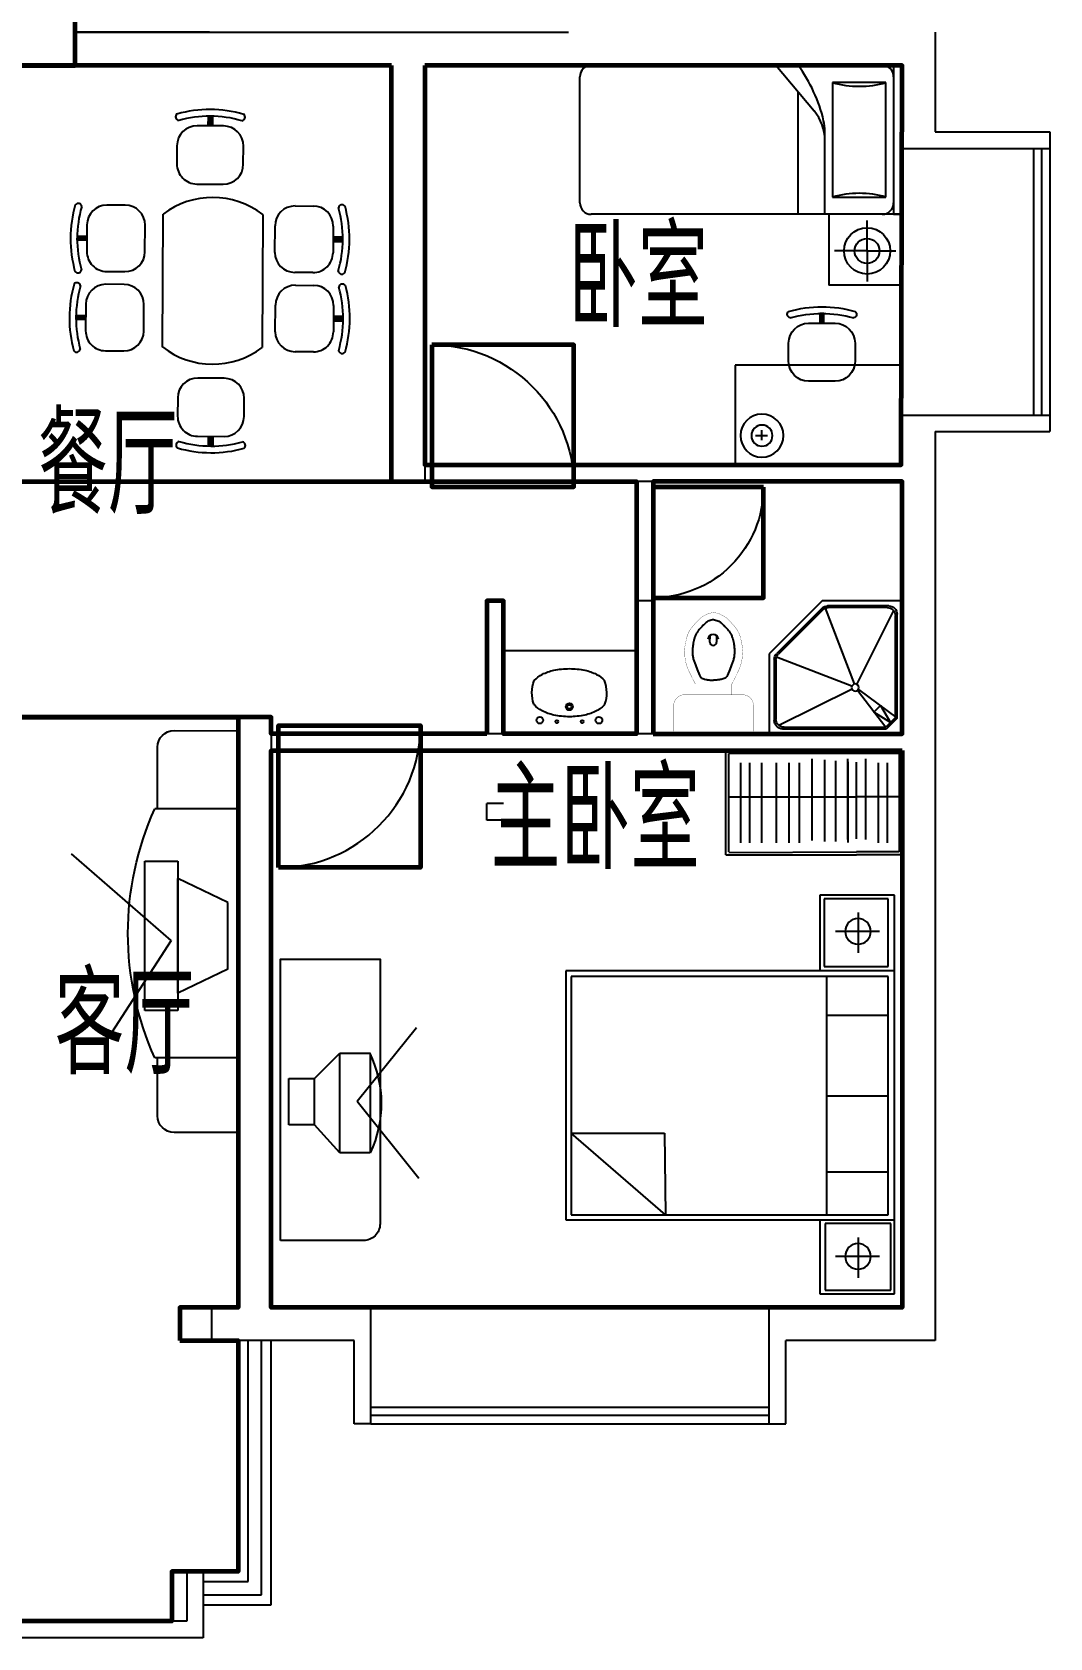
# Model space of a CAD drawing. Extents: x 951204 to 982714, y -906580 to -885526.
# Drawn here: x 969451 to 975888, y -906580 to -896431 of the extents above; entities that cross this region are included whole.
import ezdxf
from ezdxf.enums import TextEntityAlignment as Align

# ---------------------------------------------------------------- set-up
doc = ezdxf.new("R2010")
doc.units = 0
doc.header["$LTSCALE"] = 1000
doc.header["$MEASUREMENT"] = 0
doc.layers.get('0').update_dxf_attribs({"linetype": 'CONTINUOUS'})
for name, color, linetype in [('2', 2, 'CONTINUOUS'), ('3', 3, 'CONTINUOUS'), ('8', 42, 'CONTINUOUS'), ('JJ', 8, 'CONTINUOUS'), ('STAIR', 3, 'CONTINUOUS'), ('text', 75, 'CONTINUOUS'), ('WALL', 2, 'CONTINUOUS'), ('WINDOW', 4, 'CONTINUOUS')]:
    doc.layers.add(name, color=color, linetype=linetype)
for name, color, linetype, lineweight in [('GT_卧室', 1, 'CONTINUOUS', 60), ('GT_卫生间', 5, 'CONTINUOUS', 60), ('GT_客厅', 2, 'CONTINUOUS', 60), ('GT_过道', 30, 'CONTINUOUS', 60), ('GT_门', 245, 'CONTINUOUS', 60), ('GT_餐厅', 3, 'CONTINUOUS', 60)]:
    doc.layers.add(name, color=color, linetype=linetype, lineweight=lineweight)
doc.layers.get('8').off()
doc.styles.add('DIM_FONT', font='ZBTXT.shx', dxfattribs={"width": 0.8})
doc.styles.add('HZ', font='zbtxt.shx', dxfattribs={"bigfont": 'zbhz.shx'})
doc.styles.add('ST', font='complex.shx', dxfattribs={"width": 0.7, "bigfont": 'hztxt0.shx'})

# ---------------------------------------------------------------- blocks, each defined once
blk = doc.blocks.new('TV22')
at = {"layer": 'JJ', "color": 252}
for p, q in [((-1607.3, 999.7, 200), (-2128.1, 1599.3, 200)), ((-1607.3, 999.7, 200), (-1051.6, 1358.8, 200)), ((-2399.5, 1081.7, 200), (-2769.8, 1081.7, 200)), ((-2399.5, 596.3, 200), (-2399.5, 1097.2, 200)), ((-2084.6, 1158.2, -400), (-2084.6, 958.2, -400)), ((-1184.6, 1158.2, -400), (-2084.6, 1158.2, -400)), ((-1184.6, 958.2, -400), (-1184.6, 1158.2, -400)), ((-899.5, 596.3, 200), (-899.5, 1097.2, 200)), ((-550.8, 1081.7, 200), (-899.5, 1081.7, 200)), ((-2869.8, 981.7, 200), (-2869.4, 593.9, 200)), ((-450.4, 593.9, 200), (-450.8, 981.7, 200)), ((-2084.6, 958.2, -400), (-1184.6, 958.2, -400)), ((-1288.7, 958.2, -300), (-1980.4, 958.2, -300)), ((-1834.6, 658.2, -300), (-1980.4, 958.2, -300)), ((-1434.6, 658.2, -300), (-1288.7, 958.2, -300)), ((-2869.4, 593.9, 200), (-450.4, 593.9, 200)), ((-1434.6, 658.2, -300), (-1834.6, 658.2, -300))]:
    blk.add_line(p, q, dxfattribs=at)
for centre, radius, start, end in [((-1649.5, -554.7, 200), 1814.1, 65.58033, 114.41967), ((-2769.8, 981.7, 200), 100, 90, 180), ((-550.8, 981.7, 200), 100, 360, 90)]:
    blk.add_arc(centre, radius, start, end, dxfattribs=at)
blk = doc.blocks.new('RC31')
at = {"layer": 'JJ', "color": 252}
for p, q in [((-2802.2, 1885.8), (-2802.2, 2335.8)), ((-2802.2, 2335.8), (-402.2, 2335.8)), ((-2356.2, 355.8), (-2356.2, 2335.8)), ((-856.2, 2335.8), (-856.2, 355.8)), ((-402.2, 2335.8), (-402.2, 1885.8)), ((-2780.2, 1918.5), (-2780.2, 2312.4)), ((-2780.2, 2312.4), (-2378.9, 2312.4)), ((-2575.8, 2244.2), (-2575.8, 1979.1)), ((-2378.9, 2312.4), (-2378.9, 1918.5)), ((-2325.9, 1926), (-2325.9, 2297.3)), ((-2325.9, 2297.3), (-892.1, 2297.3)), ((-2068.5, 2297.3), (-2068.5, 1926)), ((-1612.1, 2297.3), (-1612.1, 1926)), ((-1126.8, 2297.3), (-1126.8, 1926)), ((-892.1, 2297.3), (-892.1, 1926)), ((-831.5, 2297.3), (-422.7, 2297.3)), ((-831.5, 1910.9), (-831.5, 2297.3)), ((-619.5, 2244.2), (-619.5, 1979.1)), ((-422.7, 2297.3), (-422.7, 1910.9)), ((-2462.2, 2115.4), (-2704.5, 2115.4)), ((-506, 2115.4), (-748.3, 2115.4)), ((-2356.2, 1885.8), (-2802.2, 1885.8)), ((-2378.9, 1918.5), (-2780.2, 1918.5)), ((-2325.9, 388), (-2325.9, 1926)), ((-892.1, 1926), (-2325.9, 1926)), ((-892.1, 1926), (-892.1, 388)), ((-402.2, 1885.8), (-856.2, 1885.8)), ((-422.7, 1910.9), (-831.5, 1910.9)), ((-2325.9, 956.3), (-1833.8, 388)), ((-1833.8, 950.5), (-2325.9, 956.3)), ((-1833.8, 388), (-1833.8, 950.5)), ((-892.1, 388), (-2325.9, 388)), ((-856.2, 355.8), (-2356.2, 355.8))]:
    blk.add_line(p, q, dxfattribs=at)
for centre in [(-2575.8, 2115.4), (-619.5, 2115.4)]:
    blk.add_circle(centre, 77.2, dxfattribs=at)
blk = doc.blocks.new('_C38')
for p, q in [((410.8, -143.2), (782.6, 321.3)), ((307.4, 167.6), (153.7, 0)), ((307.4, 167.6), (307.4, -433)), ((489.1, 167.6), (307.4, 167.6)), ((489.1, -419.1), (489.1, 167.6)), ((0, 0), (0, -279.4)), ((153.7, 0), (0, 0)), ((153.7, 0), (153.7, -279.4)), ((410.8, -143.2), (768.6, -586.7)), ((0, -279.4), (153.7, -279.4)), ((153.7, -279.4), (307.4, -433)), ((307.4, -433), (489.1, -433))]:
    blk.add_line(p, q)
blk.add_arc((-126.4, -129.1), 683.3, 333.5892, 25.73713)
at = {"flags": 9}
for tag in ['XSIZE', 'YSIZE']:
    blk.add_attdef(tag, (0, 0), '', height=0.5, dxfattribs=at)
blk = doc.blocks.new('TV12')
at = {"layer": 'JJ', "color": 252}
blk.add_lwpolyline([(-2201.6, 344.4), (-507.2, 344.4), (-507.2, 944.4), (-2101.6, 944.4, 0.414214), (-2201.6, 844.4)], format="xyb", close=True, dxfattribs=at)
at = {"layer": 'JJ', "color": 252, "rotation": 90.0000000000012}
blk.add_blockref('_C38', (-1505.6, 395.1), dxfattribs=at)
blk = doc.blocks.new('_DBLK')
blk.add_line((-0.45, 0), (-0.45, -0.95))
blk.add_arc((-0.45, 0), 0.95, 270, 360)
blk = doc.blocks.new('YG11')
at = {"layer": 'JJ', "color": 252}
for p, q in [((-1402.7, 738.3), (-616.3, 738.9)), ((-1402.7, 738.3), (-1402.7, 109.8)), ((-1385.1, 721.2), (-1385.1, 129.2)), ((-1384.7, 723.8), (-616.3, 720.9)), ((-340.9, 738.9), (-616.3, 738.9)), ((-358.9, 720.9), (-616.3, 720.9)), ((-358.9, 127.3), (-358.9, 720.9)), ((-340.9, 109.8), (-340.9, 738.9)), ((-1314.7, 185.8), (-1314.7, 667.1)), ((-1259.7, 185.8), (-1259.7, 667.1)), ((-1187, 185.8), (-1187, 667.1)), ((-1100.1, 185.8), (-1100.1, 667.1)), ((-1023.9, 185.8), (-1023.9, 667.1)), ((-960.6, 185.8), (-960.6, 667.1)), ((-884, 160.9), (-884, 652.4)), ((-807.2, 658.3), (-807.2, 166.9)), ((-741.4, 172.8), (-741.4, 658.3)), ((-668.5, 646.4), (-668.5, 160.9)), ((-667.5, 178.8), (-667.5, 664.3)), ((-616.3, 642.1), (-616.3, 180.7)), ((-559.4, 646.4), (-559.4, 160.9)), ((-485.1, 185.8), (-485.1, 667.1)), ((-430.1, 185.8), (-430.1, 667.1)), ((-1385.9, 389.8), (-611.7, 389.8)), ((-358.9, 389.8), (-616.3, 389.8)), ((-830.8, 109.8), (-1402.7, 109.8)), ((-1385.1, 129.2), (-616.3, 127.3)), ((-830.8, 109.8), (-340.9, 109.8)), ((-616.3, 127.3), (-358.9, 127.3))]:
    blk.add_line(p, q, dxfattribs=at)
blk = doc.blocks.new('M_E13')
for p, q in [((-571.8, 18), (-536, 18)), ((-571.8, 18), (-571.8, 18)), ((-536, -22), (-571.8, -21.5))]:
    blk.add_line(p, q)
at = {"const_width": 1.5}
for points in [[(-155, 240, 0.414214), (-220, 175, 0.414214)], [(-715, 0, -0.037932), (-709.3, 28, -0.057502), (-702.1, 45.5, -0.011128), (-686.4, 72.3, -0.047419), (-682.1, 78.2, -0.013557), (-668.7, 92, -0.010422), (-650.6, 109.1, -0.006492), (-631.9, 125.5, -0.010986), (-620.5, 134.9, -0.031118), (-606.6, 144.5, -0.031821), (-591.9, 152.1, -0.025304), (-572.5, 159.4, -0.028493), (-554.6, 164.1), (-520.3, 170.9), (-500, 175, -0.104917), (-491.9, 174.9, 0.047512), (-474.4, 172.7, 0.018859), (-459.7, 172.7, -0.025251), (-448.7, 172.7, -0.024361), (-434.2, 171.1, -0.018727), (-415.7, 167.5, -0.011084), (-400.7, 163.6, -0.017664), (-391.4, 160.6, -0.012553), (-374.9, 154.2, -0.012341), (-358.5, 146.9), (-319.8, 128, -0.005054), (-308, 122, -0.002567), (-285, 110)], [(-715, 0, 0.037932), (-709.3, -28, 0.057502), (-702.1, -45.5, 0.011128), (-686.4, -72.3, 0.047419), (-682.1, -78.2, 0.013557), (-668.7, -92, 0.010422), (-650.6, -109.1, 0.006492), (-631.9, -125.5, 0.010986), (-620.5, -134.9, 0.031118), (-606.6, -144.5, 0.031821), (-591.9, -152.1, 0.025304), (-572.5, -159.4, 0.028493), (-554.6, -164.1), (-520.3, -170.9), (-500, -175, 0.104917), (-491.9, -174.9, -0.047512), (-474.4, -172.7, -0.018859), (-459.7, -172.7, 0.025251), (-448.7, -172.7, 0.024361), (-434.2, -171.1, 0.018727), (-415.7, -167.5, 0.011084), (-400.7, -163.6, 0.017664), (-391.4, -160.6, 0.012553), (-374.9, -154.2, 0.012341), (-358.5, -146.9), (-319.8, -128, 0.005054), (-308, -122, 0.002567), (-285, -110)], [(-220, -175, 0.414214), (-155, -240, 0.414214)]]:
    blk.add_lwpolyline(points, format="xyb", dxfattribs=at)
for points in [[(0, 240), (-155, 240)], [(0, -240), (0, 240)], [(-220, 110), (-285, 110)], [(-220, 175), (-220, -175)], [(-285, -110), (-220, -110)], [(-155, -240), (0, -240)]]:
    blk.add_lwpolyline(points, dxfattribs=at)
for points in [[(-672.1, -0.9, -0.054114), (-665.8, 24.7, -0.08891), (-657.7, 38.7, -0.006714), (-643.3, 55.3, -0.014531), (-636.2, 62.7, -0.010713), (-617.9, 80.2, -0.017575), (-606.2, 90.2, -0.037222), (-591, 100.5, -0.034599), (-573.2, 109.1, -0.02298), (-556.1, 115.1, -0.023613), (-538.9, 119.4, -0.014842), (-521.9, 122.3, -0.012533), (-501.7, 124.6, -0.021838), (-477, 125.6, -0.029407), (-458.7, 124.6, -0.029465), (-436.1, 120.5, -0.031881), (-415.7, 114.3), (-371.4, 97.1), (-337, 83.3, -0.135973), (-323.8, 73, -0.099517), (-314.1, 52.4, -0.016651), (-311.4, 39.5, -0.010977), (-308.3, 19.8, -0.015331), (-307.5, 11.6, -0.010106), (-306.9, -0.9)], [(-672.1, -0.9, 0.054114), (-665.8, -26.5, 0.08891), (-657.7, -40.4, 0.006714), (-643.3, -57, 0.014531), (-636.2, -64.4, 0.010713), (-617.9, -81.9, 0.017575), (-606.2, -91.9, 0.037222), (-591, -102.2, 0.034599), (-573.2, -110.9, 0.02298), (-556.1, -116.9, 0.023613), (-538.9, -121.2, 0.014842), (-521.9, -124, 0.012533), (-501.7, -126.3, 0.021838), (-477, -127.4, 0.029407), (-458.7, -126.3, 0.029465), (-436.1, -122.3, 0.031881), (-415.7, -116), (-371.4, -98.8), (-337, -85.1, 0.135973), (-323.8, -74.7, 0.099517), (-314.1, -54.1, 0.016651), (-311.4, -41.2, 0.010977), (-308.3, -21.5, 0.015331), (-307.5, -13.3, 0.010106), (-306.9, -0.9)]]:
    blk.add_lwpolyline(points, format="xyb")
for centre, radius, start, end in [((-548.8, -2.6), 33.2, 100.04955, 259.95045), ((-536, -2), 20, 270, 90)]:
    blk.add_arc(centre, radius, start, end)
at = {"width": 0.8, "flags": 9}
for tag in ['XSIZE', 'YSIZE']:
    blk.add_attdef(tag, (0, 0), '', height=0.5, dxfattribs=at)
blk = doc.blocks.new('_E12')
for p, q in [((-800, -481.6), (-800, 0)), ((-800, 0), (0, 0)), ((0, 0), (0, -800)), ((-770, -448.5), (-770, -80)), ((-760, -444.3), (-760, -90)), ((-743.3, -52.7), (-301.5, -271)), ((-720, -30), (-93.6, -30)), ((-710, -40), (-97.8, -40)), ((-268.2, -262.3), (-97.8, -40)), ((-263.5, -267), (-30, -93.6)), ((-68.9, -68.9), (-171.1, -129.9)), ((-129.9, -171.1), (-68.9, -68.9)), ((-40, -97.8), (-97.8, -40)), ((-30, -93.6), (-93.6, -30)), ((-30, -93.6), (-30, -720)), ((-129.9, -171.1), (-171.1, -129.9)), ((-40, -97.8), (-40, -710)), ((-756.2, -463.5), (-301.8, -288.2)), ((-463.5, -756.2), (-289.6, -300.4)), ((-52.7, -743.3), (-272.4, -300.1)), ((-481.6, -800), (-800, -481.6)), ((-479.7, -745.4), (-745.4, -479.7)), ((-483.8, -755.4), (-755.4, -483.8)), ((-80, -770), (-448.5, -770)), ((-90, -760), (-444.3, -760)), ((0, -800), (-481.6, -800))]:
    blk.add_line(p, q)
blk.add_circle((-282.2, -278.4), 21.8)
for centre, start, end in [((-720, -80), 90, 180), ((-710, -90), 90, 180), ((-720, -448.5), 180, 225), ((-710, -444.3), 180, 225), ((-448.5, -720), 225, 270), ((-444.3, -710), 225, 270), ((-90, -710), 270, 0), ((-80, -720), 270, 0)]:
    blk.add_arc(centre, 50, start, end)
at = {"style": 'HZ', "width": 0.7, "flags": 9}
for tag in ['XSIZE', 'YSIZE']:
    blk.add_attdef(tag, (0, 0), '', height=0.5, dxfattribs=at)
blk = doc.blocks.new('_E33DZE')
at = {"layer": 'STAIR', "xscale": -1, "rotation": 270}
blk.add_blockref('_E12', (0, 0), dxfattribs=at)
at = {"style": 'DIM_FONT', "width": 0.8, "flags": 9}
for tag in ['XSIZE', 'YSIZE']:
    blk.add_attdef(tag, (0, 0), '', height=0.5, dxfattribs=at)
blk = doc.blocks.new('DZY1')
at = {"layer": 'JJ', "color": 252}
for p, q in [((-1504.7, 1848.7), (-1529.4, 1848.7)), ((-1529.4, 1848.7), (-1529.4, 1791.9)), ((-1504.7, 1791.9), (-1504.7, 1848.7)), ((-1052, 1853.4), (-1052, 1796.6)), ((-1027.3, 1853.4), (-1052, 1853.4)), ((-1027.3, 1796.6), (-1027.3, 1853.4)), ((-1596.8, 1791.1), (-1436.8, 1791.1)), ((-1529.4, 1791.9), (-1504.7, 1791.9)), ((-1119.4, 1795.8), (-959.4, 1795.8)), ((-1052, 1796.6), (-1027.3, 1796.6)), ((-1716.8, 1561.1), (-1716.8, 1671.1)), ((-1316.8, 1671.1), (-1316.8, 1561.1)), ((-1239.4, 1565.8), (-1239.4, 1675.8)), ((-839.4, 1675.8), (-839.4, 1565.8)), ((-1663.8, 1366.4), (-863.8, 1366.4)), ((-1436.8, 1441.1), (-1596.8, 1441.1)), ((-959.4, 1445.8), (-1119.4, 1445.8)), ((-447.6, 1260.2), (-557.6, 1260.2)), ((-1966, 1248.3), (-2076, 1248.3)), ((-2196, 1128.3), (-2196, 968.3)), ((-1846, 968.3), (-1846, 1128.3)), ((-677.6, 1140.2), (-677.6, 980.2)), ((-327.6, 980.2), (-327.6, 1140.2)), ((-326.8, 1047.6), (-326.8, 1072.3)), ((-326.8, 1072.3), (-270, 1072.3)), ((-270, 1072.3), (-270, 1047.6)), ((-2253.6, 1060.9), (-2196.8, 1060.9)), ((-2253.6, 1036.2), (-2253.6, 1060.9)), ((-2196.8, 1036.2), (-2253.6, 1036.2)), ((-2196.8, 1060.9), (-2196.8, 1036.2)), ((-270, 1047.6), (-326.8, 1047.6)), ((-2076, 848.3), (-1966, 848.3)), ((-557.6, 860.2), (-447.6, 860.2)), ((-863.8, 766.4), (-1663.8, 766.4)), ((-1436.8, 658.5), (-1596.8, 658.5)), ((-959.4, 653.8), (-1119.4, 653.8)), ((-1716.8, 538.5), (-1716.8, 428.5)), ((-1316.8, 428.5), (-1316.8, 538.5)), ((-1239.4, 533.8), (-1239.4, 423.8)), ((-839.4, 423.8), (-839.4, 533.8)), ((-1596.8, 308.5), (-1436.8, 308.5)), ((-1529.4, 250.9), (-1529.4, 307.7)), ((-1529.4, 307.7), (-1504.7, 307.7)), ((-1504.7, 307.7), (-1504.7, 250.9)), ((-1119.4, 303.8), (-959.4, 303.8)), ((-1052, 303), (-1027.3, 303)), ((-1052, 246.2), (-1052, 303)), ((-1027.3, 303), (-1027.3, 246.2)), ((-1504.7, 250.9), (-1529.4, 250.9)), ((-1027.3, 246.2), (-1052, 246.2))]:
    blk.add_line(p, q, dxfattribs=at)
for centre, radius, start, end in [((-1703.8, 1845), 21.8, 129.06849, 262.49524), ((-1516.4, 1150.5), 739.3, 74.21814, 105.78186), ((-1516.4, 1150.5), 699.3, 74.21814, 105.78186), ((-1329.1, 1845), 21.8, 277.50476, 50.93151), ((-1226.4, 1849.7), 21.8, 129.06849, 262.49524), ((-1039, 1155.2), 739.3, 74.21814, 105.78186), ((-1039, 1155.2), 699.3, 74.21814, 105.78186), ((-851.7, 1849.7), 21.8, 277.50476, 50.93151), ((-1596.8, 1671.1), 120, 90, 180), ((-1436.8, 1671.1), 120, 360, 90), ((-1119.4, 1675.8), 120, 90, 180), ((-959.4, 1675.8), 120, 360, 90), ((-1596.8, 1561.1), 120, 180, 270), ((-1436.8, 1561.1), 120, 270, 360), ((-1119.4, 1565.8), 120, 180, 270), ((-959.4, 1565.8), 120, 270, 360), ((-1272, 1066.4), 493.5, 142.56422, 217.43578), ((-1255.7, 1066.4), 493.5, 322.56422, 37.43578), ((-2249.9, 1235.3), 21.8, 7.50476, 140.93151), ((-557.6, 1140.2), 120, 90, 180), ((-447.6, 1140.2), 120, 0, 90), ((-273.7, 1247.9), 21.8, 39.06849, 172.49524), ((-968.2, 1060.6), 739.3, 344.21814, 15.78186), ((-1555.3, 1047.9), 739.3, 164.21814, 195.78186), ((-1555.3, 1047.9), 699.3, 164.21814, 195.78186), ((-2076, 1128.3), 120, 90, 180), ((-1966, 1128.3), 120, 0, 90), ((-968.2, 1060.6), 699.3, 344.21814, 15.78186), ((-2076, 968.3), 120, 180, 270), ((-1966, 968.3), 120, 270, 0), ((-557.6, 980.2), 120, 180, 270), ((-447.6, 980.2), 120, 270, 0), ((-273.7, 873.2), 21.8, 187.50476, 320.93151), ((-2249.9, 860.6), 21.8, 219.06849, 352.49524), ((-1596.8, 538.5), 120, 90, 180), ((-1436.8, 538.5), 120, 0, 90), ((-1119.4, 533.8), 120, 90, 180), ((-959.4, 533.8), 120, 0, 90), ((-1596.8, 428.5), 120, 180, 270), ((-1436.8, 428.5), 120, 270, 0), ((-1119.4, 423.8), 120, 180, 270), ((-959.4, 423.8), 120, 270, 0), ((-1703.8, 254.6), 21.8, 97.50476, 230.93151), ((-1516.4, 949.2), 739.3, 254.21814, 285.78186), ((-1516.4, 949.2), 699.3, 254.21814, 285.78186), ((-1329.1, 254.6), 21.8, 309.06849, 82.49524), ((-1226.4, 249.9), 21.8, 97.50476, 230.93151), ((-1039, 944.5), 739.3, 254.21814, 285.78186), ((-1039, 944.5), 699.3, 254.21814, 285.78186), ((-851.7, 249.9), 21.8, 309.06849, 82.49524)]:
    blk.add_arc(centre, radius, start, end, dxfattribs=at)
for points in [[(-1504.7, 1848.7), (-1529.4, 1848.7), (-1504.7, 1791.9), (-1529.4, 1791.9)], [(-1027.3, 1853.4), (-1052, 1853.4), (-1027.3, 1796.6), (-1052, 1796.6)], [(-270, 1072.3), (-270, 1047.6), (-326.8, 1072.3), (-326.8, 1047.6)], [(-2253.6, 1036.2), (-2253.6, 1060.9), (-2196.8, 1036.2), (-2196.8, 1060.9)], [(-1504.7, 250.9), (-1529.4, 250.9), (-1504.7, 307.7), (-1529.4, 307.7)], [(-1027.3, 246.2), (-1052, 246.2), (-1027.3, 303), (-1052, 303)]]:
    blk.add_solid(points, dxfattribs=at)
blk = doc.blocks.new('_C17')
for p, q in [((0, -897), (0, 0)), ((46, 0), (0, 0)), ((46, -897), (46, 0)), ((115, 0), (1867, 0)), ((460, 0), (460, -499.5)), ((621, 0), (621, -736)), ((1936, -69), (1936, -828)), ((414, -103.5), (92, -103.5)), ((92, -103.5), (92, -793.5)), ((414, -793.5), (414, -103.5)), ((755.8, -896.7), (524.9, -622.5)), ((92, -793.5), (414, -793.5)), ((46, -897), (0, -897)), ((1867, -897), (115, -897))]:
    blk.add_line(p, q)
for centre, radius, start, end in [((115, -69), 69, 90, 180), ((1867, -69), 69, 0, 90), ((253, 448.5), 575, 253.73979, 286.2602), ((736, -444.7), 276, 180, 220.10593), ((736, -499.5), 276, 180, 193.3928), ((1378, -346.6), 936, 193.3928, 216.02023), ((253, -1345.5), 575, 73.7398, 106.2602), ((115, -828), 69, 180, 270), ((1867, -828), 69, 270, 0)]:
    blk.add_arc(centre, radius, start, end)
at = {"flags": 9}
for tag in ['XSIZE', 'YSIZE']:
    blk.add_attdef(tag, (0, 0), '', height=0.5, dxfattribs=at)
at = {"style": 'HZ', "width": 0.7, "flags": 9}
for tag in ['XSIZE', 'YSIZE']:
    blk.add_attdef(tag, (0, 0), '', height=0.5, dxfattribs=at)
blk = doc.blocks.new('_C61')
for p, q in [((-221.8, 205.4), (-221.8, -230.4)), ((-221.8, 205.4), (205.7, 205.4)), ((205.7, 205.4), (205.7, -230.4)), ((-1.3, -0.4), (-1.3, 172.2)), ((-1.3, -0.4), (-184.3, -0.4)), ((-1.3, -0.4), (-1.3, -196.5)), ((-1.3, -0.4), (181.7, -0.4)), ((-221.8, -230.4), (205.7, -230.4))]:
    blk.add_line(p, q)
for radius in [139, 75]:
    blk.add_circle((-1.3, -0.4), radius)
at = {"flags": 9}
for tag in ['YSIZE', 'XSIZE']:
    blk.add_attdef(tag, (201.8, 208.4), '', height=0.5, rotation=270, dxfattribs=at)
at = {"style": 'DIM_FONT', "width": 0.6, "flags": 9}
for tag in ['XSIZE', 'YSIZE']:
    blk.add_attdef(tag, (0, 0), '', height=0.5, dxfattribs=at)
blk = doc.blocks.new('RDC1')
at = {"layer": 'JJ', "xscale": -1}
for name, p, rotation in [('_C17', (-2192.1, 693), 179.9999999999993), ('_C61', (-1986.8, 471.2), 89.99999999999928)]:
    blk.add_blockref(name, p, dxfattribs=dict(at, rotation=rotation))
blk = doc.blocks.new('SZ2')
at = {"layer": 'JJ', "color": 252}
for p, q in [((-486, 907.1), (-646, 907.1)), ((-578.1, 907.9), (-578.1, 964.7)), ((-578.1, 964.7), (-553.5, 964.7)), ((-553.5, 907.9), (-578.1, 907.9)), ((-553.5, 964.7), (-553.5, 907.9)), ((-766, 787.1), (-766, 677.1)), ((-366, 677.1), (-366, 787.1)), ((-1044.3, 54.9), (-1044.3, 654.9)), ((-1044.3, 654.9), (-44.3, 654.9)), ((-44.3, 654.9), (-44.3, 54.9)), ((-646, 557.1), (-486, 557.1)), ((-166.9, 231.3), (-238.4, 231.3)), ((-205.4, 203.3), (-205.4, 263)), ((-44.3, 54.9), (-1044.3, 54.9))]:
    blk.add_line(p, q, dxfattribs=at)
for radius in [129.6, 63.7]:
    blk.add_circle((-205.4, 230.5), radius, dxfattribs=at)
for centre, radius, start, end in [((-753.8, 961), 21.8, 129.06849, 262.49524), ((-566.4, 266.4), 739.3, 74.21814, 105.78186), ((-379.1, 961), 21.8, 277.50476, 50.93151), ((-646, 787.1), 120, 90, 180), ((-566.4, 266.4), 699.3, 74.21814, 105.78186), ((-486, 787.1), 120, 0, 90), ((-646, 677.1), 120, 180, 270), ((-486, 677.1), 120, 270, 0)]:
    blk.add_arc(centre, radius, start, end, dxfattribs=at)
blk.add_solid([(-578.1, 964.7), (-553.5, 964.7), (-578.1, 907.9), (-553.5, 907.9)], dxfattribs=at)

msp = doc.modelspace()

# ---------------------------------------------------------------- linework, layer by layer
at = {"layer": '2'}
for p, q in [((973273, -900341, -8593), (972433, -900341, -8593)), ((972626, -900679, -8593), (972626, -900681, -8593)), ((972629, -900684, -8593), (972627, -900682, -8593)), ((970754, -906160, -8593), (970754, -904701, -8593)), ((970817, -906223, -8593), (970817, -904701, -8593)), ((970901, -906307, -8593), (970901, -904701, -8593)), ((970964, -906370, -8593), (970964, -904701, -8593)), ((970429, -906160, -8593), (970754, -906160, -8593)), ((970429, -906160, -8593), (970429, -906475, -8593)), ((970534, -906160, -8593), (970534, -906580, -8593)), ((970534, -906223, -8593), (970817, -906223, -8593)), ((970534, -906307, -8593), (970901, -906307, -8593)), ((970534, -906370, -8593), (970964, -906370, -8593)), ((970429, -906475, -8593), (968009, -906475, -8593)), ((970534, -906580, -8593), (967904, -906580, -8593))]:
    msp.add_line(p, q, dxfattribs=at)
at = {"layer": '2', "elevation": -8593}
for points in [[(972627, -900529, -0.091341), (972677, -900490, -0.066287), (972751, -900464, -0.052428), (972849, -900454, -0.052428), (972947, -900464, -0.066287), (973021, -900490, -0.091756), (973071, -900529)], [(972624, -900679, -0.172546), (972627, -900529)], [(973074, -900679, 0.172546), (973071, -900529)], [(973074, -900679, -0.098208), (973021, -900721, -0.066287), (972947, -900747, -0.052428), (972849, -900758, -0.052428), (972751, -900747, -0.066287), (972677, -900721, -0.093876), (972626, -900681)]]:
    msp.add_lwpolyline(points, format="xyb", dxfattribs=at)
at = {"layer": '2'}
for centre, radius in [((972849, -900695, -8593), 22.2), ((972849, -900695, -8593), 13.3), ((972662, -900780, -8593), 21.3), ((972662, -900780, -8593), 21.3), ((972662, -900780, -8593), 21.3), ((972769, -900789, -8593), 8.88), ((972929, -900789, -8593), 8.88), ((973036, -900780, -8593), 21.3)]:
    msp.add_circle(centre, radius, dxfattribs=at)
msp.add_arc((972627, -900681, -8593), 0.888, 180, 228.6776, dxfattribs=at)
at = {"layer": '3'}
for p, q in [((974953, -898851, -8593), (974953, -897166, -8593)), ((975783, -897166, -8593), (975783, -898851, -8593)), ((975835, -897166, -8593), (975835, -898851, -8593)), ((975888, -897166, -8593), (975888, -898851, -8593)), ((971593, -904491, -8593), (974113, -904491, -8593)), ((971593, -905121, -8593), (974113, -905121, -8593)), ((971593, -905173, -8593), (974113, -905173, -8593)), ((971593, -905226, -8593), (974165, -905226, -8593))]:
    msp.add_line(p, q, dxfattribs=at)
at = {"layer": 'GT_卧室', "elevation": -8593}
for points in [[(971934, -896641), (971934, -899166), (974948, -899166), (974953, -896641), (971934, -896641)], [(974953, -900971), (974953, -904491), (970964, -904491), (970964, -900971), (974953, -900971)]]:
    msp.add_lwpolyline(points, dxfattribs=at)
at = {"layer": 'GT_卫生间', "elevation": -8593}
msp.add_lwpolyline([(973378, -900866), (974953, -900866), (974953, -899271), (973378, -899271), (973378, -900866)], dxfattribs=at)
at = {"layer": 'GT_客厅', "elevation": -8593}
msp.add_lwpolyline([(970386, -904701), (970754, -904701), (970754, -906160), (970334, -906160), (970334, -906475), (968009, -906475), (968009, -906160), (967064, -906160), (967064, -904701), (967431, -904701), (967431, -904491), (967064, -904491), (967064, -900761), (970754, -900761), (970754, -904491), (970386, -904491), (970386, -904701)], dxfattribs=at)
at = {"layer": 'GT_过道', "elevation": -8593}
for points in [[(969723, -896641), (969723, -894557), (968269, -894557), (968269, -896647), (969723, -896641)], [(972328, -900866), (970964, -900866), (970964, -900761), (967064, -900761), (967064, -897193), (968269, -897193), (968269, -899271), (973273, -899271), (973273, -900866), (972433, -900866), (972433, -900026), (972328, -900026), (972328, -900866)]]:
    msp.add_lwpolyline(points, dxfattribs=at)
at = {"layer": 'GT_门', "elevation": -8593}
for points in [[(971980, -898408), (971980, -899305), (972878, -899305), (972878, -898408), (971980, -898408)], [(974076, -899307), (973378, -899307), (973378, -900006), (974076, -900006), (974076, -899307)], [(971010, -901711), (971010, -900813), (971908, -900813), (971908, -901711), (971010, -901711)]]:
    msp.add_lwpolyline(points, dxfattribs=at)
at = {"layer": 'GT_餐厅', "elevation": -8593}
msp.add_lwpolyline([(971724, -896641), (968269, -896641), (968269, -899271), (971724, -899271), (971724, -896641)], dxfattribs=at)
at = {"layer": 'WALL'}
for p, q in [((969723, -896431, -8593), (972843, -896431, -8593)), ((970574, -896431, -8593), (969723, -896431, -8593)), ((969723, -896641, -8593), (969723, -896431, -8593)), ((975163, -896431, -8593), (975163, -897061, -8593)), ((969723, -896641, -8593), (971724, -896641, -8593)), ((971724, -899271, -8593), (971724, -896641, -8593)), ((971934, -896641, -8593), (974953, -896641, -8593)), ((971934, -896641, -8593), (971934, -899271, -8593)), ((974953, -896641, -8593), (974953, -897166, -8593)), ((975163, -897061, -8593), (975888, -897061, -8593)), ((975888, -897061, -8593), (975888, -897166, -8593)), ((974953, -897166, -8593), (975888, -897166, -8593)), ((974953, -898851, -8593), (975888, -898851, -8593)), ((974953, -898851, -8593), (974953, -899166, -8593)), ((975888, -898851, -8593), (975888, -898956, -8593)), ((975163, -898956, -8593), (975163, -904701, -8593)), ((975163, -898956, -8593), (975888, -898956, -8593)), ((972869, -899166, -8593), (974953, -899166, -8593)), ((972869, -899166, -8593), (972869, -899271, -8593)), ((974953, -899166, -8593), (972869, -899166, -8593)), ((971724, -899271, -8593), (971934, -899271, -8593)), ((974953, -899271, -8593), (972869, -899271, -8593)), ((974953, -899271, -8593), (974953, -900866, -8593)), ((975163, -899271, -8593), (975163, -899271, -8593)), ((972433, -900026, -8593), (972328, -900026, -8593)), ((972328, -900026, -8593), (972328, -900866, -8593)), ((972433, -900026, -8593), (972433, -900866, -8593)), ((973378, -900026, -8593), (973273, -900026, -8593)), ((973273, -900866, -8593), (973273, -900026, -8593)), ((973378, -900866, -8593), (973378, -900026, -8593)), ((970754, -904491, -8593), (970754, -900761, -8593)), ((970754, -900761, -8593), (970964, -900761, -8593)), ((970964, -900761, -8593), (970964, -904491, -8593)), ((974953, -900866, -8593), (971908, -900866, -8593)), ((971908, -900971, -8593), (971908, -900866, -8593)), ((971908, -900971, -8593), (974953, -900971, -8593)), ((974953, -900971, -8593), (972433, -900971, -8593)), ((974953, -900971, -8593), (974953, -904491, -8593)), ((972433, -901306, -8593), (972328, -901306, -8593)), ((972328, -901411, -8593), (972328, -901306, -8593)), ((972433, -901411, -8593), (972328, -901411, -8593)), ((970586, -904491, -8593), (970754, -904491, -8593)), ((970586, -904491, -8593), (970586, -904701, -8593)), ((970964, -904491, -8593), (971593, -904491, -8593)), ((971593, -905226, -8593), (971593, -904491, -8593)), ((974953, -904491, -8593), (974113, -904491, -8593)), ((974113, -905226, -8593), (974113, -904491, -8593)), ((971488, -904701, -8593), (970586, -904701, -8593)), ((971488, -905226, -8593), (971488, -904701, -8593)), ((975163, -904701, -8593), (974218, -904701, -8593)), ((974218, -905226, -8593), (974218, -904701, -8593)), ((971593, -905226, -8593), (971488, -905226, -8593)), ((974113, -905226, -8593), (974218, -905226, -8593))]:
    msp.add_line(p, q, dxfattribs=at)

# ---------------------------------------------------------------- block references
at = {"layer": '2', "extrusion": (0, 0, -1), "xscale": -1.050000000046565, "yscale": 1.050000000046565, "zscale": -1.050000000053842, "rotation": 90.00000003176243}
msp.add_blockref('M_E13', (-973761, -900850, 8593), dxfattribs=at)
at = {"layer": '8', "extrusion": (0, 0, -1), "xscale": -1.050000000046565, "yscale": 1.050000000046565, "zscale": -1.050000000053842, "rotation": 89.99999999364756}
msp.add_blockref('_E33DZE', (-974953, -900866, 8593), dxfattribs=at)
at = {"layer": 'JJ', "color": 8, "xscale": -1.050000000046565, "yscale": 1.050000000046565, "zscale": 1.050000000053842}
msp.add_blockref('RDC1', (972646, -898310, -8593), dxfattribs=at)
at = {"layer": 'JJ', "yscale": 1.050000000046565, "zscale": 1.050000000053842}
for name, p, xscale, rotation in [('DZY1', (969466, -899324, -8593), 1.050000000026273, 269.711678234909), ('TV22', (971380, -903859, -8803), -1.050000000046565, 90), ('RC31', (972453, -901464, -8593), -1.050000000046565, 270), ('TV12', (970660, -901757, -8593), -1.050000000046565, 270)]:
    msp.add_blockref(name, p, dxfattribs=dict(at, xscale=xscale, rotation=rotation))
at = {"layer": 'JJ', "xscale": -1.050000000046565, "yscale": 1.050000000046565, "zscale": 1.050000000053842}
msp.add_blockref('SZ2', (973851, -899223, -8593), dxfattribs=at)
at = {"layer": 'WINDOW'}
for name, p, xscale, yscale, zscale, rotation in [('_DBLK', (972405, -899305, -8593), -945.0000000472643, 945.0000000472643, 945.0000000472501, 180.0000000001694), ('_DBLK', (973378, -899638, -8593), -735.0000000367872, 735.0000000367872, 735.0000000367507, 89.9999999688547), ('_DBLK', (971435, -900813, -8593), 945.0000000472643, 945.0000000472643, 945.0000000472501, 359.9999999998306), ('YG11', (975311, -900855, -8593), -1.050000000046565, 1.050000000046565, 1.050000000053842, 180)]:
    msp.add_blockref(name, p, dxfattribs=dict(at, xscale=xscale, yscale=yscale, zscale=zscale, rotation=rotation))

# ---------------------------------------------------------------- texts
at = {"layer": 'text', "style": 'ST', "width": 0.7}
for s, p in [('卧室', (972842, -898299, -8593)), ('餐厅', (969489, -899478, -8593)), ('主卧室', (972351, -901724, -8593))]:
    msp.add_text(s, height=630, dxfattribs=at).set_placement(p)
msp.add_text('客厅', height=630, dxfattribs=at).set_placement((970476, -902703, -8593), align=Align.MIDDLE_RIGHT)

doc.saveas('drawing.dxf')
